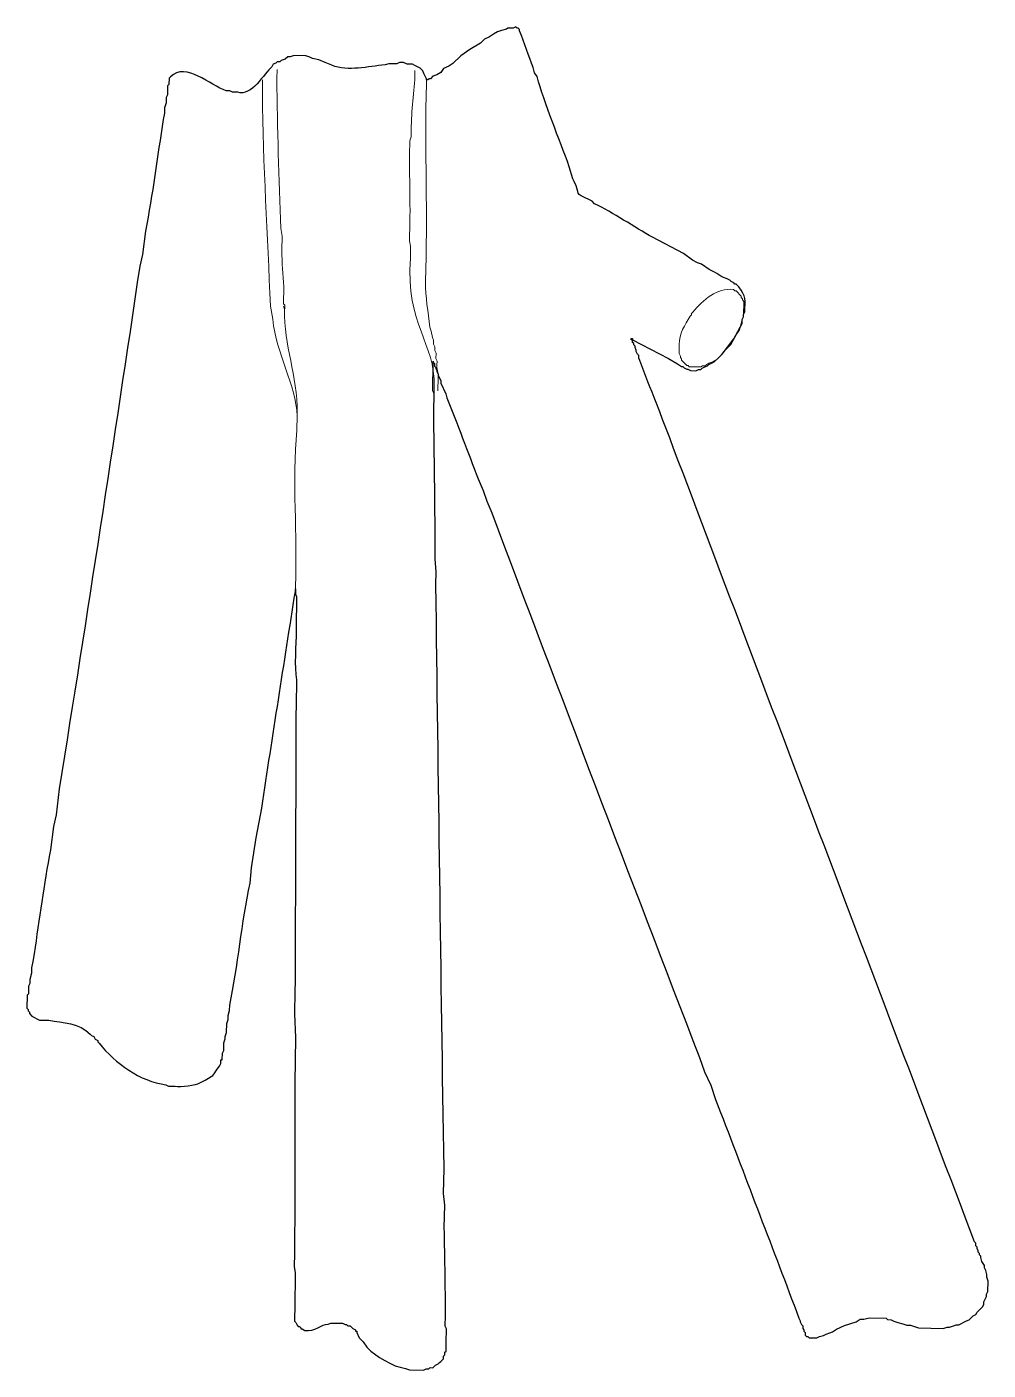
# Model space of a CAD drawing. Extents: x 0 to 563, y 0 to 205.
# Drawn here: x 426.72 to 445.69, y 53.91 to 80.39 of the extents above; entities that cross this region are included whole.
import ezdxf

# ---------------------------------------------------------------- set-up
doc = ezdxf.new("R2010")
doc.units = 0
doc.header["$LTSCALE"] = 0.3
doc.header["$MEASUREMENT"] = 0
doc.layers.add('1', color=1, linetype='CONTINUOUS')

msp = doc.modelspace()

# ---------------------------------------------------------------- linework, layer by layer
at = {"layer": '1', "color": 41, "lineweight": 25}
for points in [[(436.443, 80.315), (436.444, 80.341), (436.418, 80.367), (436.393, 80.367), (436.368, 80.393), (436.316, 80.369), (436.213, 80.37), (436.187, 80.345), (436.084, 80.321), (436.007, 80.297), (435.929, 80.247), (435.851, 80.197), (435.748, 80.148), (435.67, 80.072), (435.462, 79.947), (435.281, 79.822), (435.124, 79.671), (435.046, 79.621), (434.943, 79.572), (434.89, 79.496), (434.812, 79.446), (434.735, 79.421), (434.683, 79.371), (434.657, 79.371), (434.631, 79.346), (434.606, 79.347), (434.606, 79.372), (434.581, 79.424), (434.557, 79.476), (434.532, 79.528), (434.507, 79.554), (434.481, 79.58), (434.431, 79.606), (434.38, 79.633), (434.329, 79.659), (434.226, 79.661), (434.15, 79.688), (434.073, 79.689), (434.021, 79.665), (433.867, 79.667), (433.79, 79.643)], [(432.738, 79.635), (432.611, 79.689), (432.484, 79.742), (432.356, 79.77), (432.305, 79.797), (432.229, 79.824), (431.998, 79.828), (431.921, 79.803), (431.869, 79.804), (431.817, 79.754), (431.74, 79.73), (431.714, 79.704), (431.663, 79.705), (431.637, 79.68), (431.585, 79.655), (431.558, 79.605)], [(436.787, 79.412), (436.737, 79.489), (436.713, 79.592)], [(429.555, 79.408), (429.528, 79.383), (429.526, 79.255), (429.5, 79.23), (429.497, 79.05), (429.471, 79), (429.469, 78.897), (429.441, 78.795), (429.44, 78.692), (429.412, 78.565)], [(430.883, 79.103), (430.78, 79.105), (430.729, 79.132), (430.653, 79.133)], [(437.52, 77.347), (437.495, 77.399), (437.423, 77.631)], [(437.923, 76.904), (437.872, 76.957), (437.822, 76.983)], [(440.767, 75.265), (440.716, 75.317), (440.691, 75.318), (440.666, 75.344), (440.615, 75.37), (440.59, 75.397), (440.539, 75.423), (440.462, 75.45), (440.411, 75.477), (440.335, 75.529), (440.285, 75.556), (440.183, 75.609), (440.031, 75.714), (439.954, 75.741), (439.853, 75.794), (439.675, 75.925), (439.065, 76.244)], [(432.037, 68.697), (432.033, 68.492)], [(430.525, 59.901), (430.552, 59.952), (430.553, 60.029), (430.579, 60.029), (430.581, 60.157), (430.608, 60.208), (430.61, 60.362), (430.637, 60.438), (430.638, 60.489), (430.665, 60.566), (430.668, 60.745), (430.695, 60.822), (430.696, 60.899), (430.724, 61.001), (430.726, 61.103)], [(427.972, 60.535), (427.997, 60.509), (428.048, 60.483), (428.073, 60.431), (428.123, 60.404), (428.123, 60.379), (428.148, 60.353)], [(430.135, 59.575), (430.238, 59.624)], [(429.468, 59.535), (429.518, 59.508), (429.647, 59.506)], [(432.009, 55.208), (432.003, 54.875), (432.028, 54.849), (432.053, 54.797), (432.078, 54.771), (432.104, 54.771), (432.129, 54.745), (432.128, 54.719), (432.154, 54.719), (432.205, 54.692)], [(432.668, 54.812), (432.72, 54.837), (432.951, 54.833), (433.002, 54.806), (433.027, 54.806), (433.053, 54.78), (433.104, 54.779), (433.154, 54.727), (433.205, 54.7), (433.205, 54.675), (433.23, 54.674), (433.23, 54.649), (433.279, 54.545), (433.355, 54.467), (433.43, 54.363), (433.506, 54.285), (433.582, 54.232), (433.683, 54.154), (433.785, 54.101), (433.886, 54.047), (433.988, 53.994), (434.09, 53.967), (434.192, 53.94), (434.269, 53.913), (434.551, 53.908), (434.602, 53.933), (434.654, 53.932), (434.68, 53.957), (434.731, 53.956), (434.757, 53.981), (434.783, 54.006), (434.835, 54.031), (434.861, 54.056), (434.887, 54.081), (434.913, 54.107), (434.939, 54.132), (434.94, 54.183), (434.966, 54.208), (434.967, 54.26), (434.993, 54.285), (434.994, 54.31)], [(435.001, 54.721), (434.976, 54.772), (434.977, 54.824)]]:
    msp.add_lwpolyline(points, dxfattribs=at)
at = {"layer": '1', "color": 41, "lineweight": 13}
for points in [[(431.657, 79.372), (431.66, 79.552)], [(434.375, 79.351), (434.378, 79.53)], [(431.37, 79.069), (431.374, 79.351)], [(434.604, 79.27), (434.606, 79.347)], [(434.276, 78.07), (434.277, 78.147), (434.304, 78.224)], [(431.752, 75.985), (431.757, 76.267), (431.734, 76.422)], [(434.289, 75.839), (434.292, 76.07), (434.269, 76.173)], [(431.809, 74.83), (431.784, 74.882), (431.81, 74.856), (431.809, 74.805), (431.81, 74.907), (431.785, 74.933), (431.791, 75.267)], [(440.663, 75.216), (440.689, 75.19), (440.714, 75.189), (440.739, 75.163), (440.79, 75.111), (440.815, 75.085), (440.815, 75.059), (440.84, 75.033), (440.839, 75.008), (440.864, 74.981), (440.86, 74.699), (440.833, 74.623), (440.778, 74.419), (440.725, 74.343), (440.619, 74.139), (440.463, 73.988), (440.41, 73.912), (440.332, 73.837), (440.254, 73.787), (440.177, 73.762), (440.099, 73.712), (440.048, 73.713), (440.021, 73.688), (439.97, 73.689)], [(431.575, 74.629), (431.528, 74.886)], [(439.808, 74.692), (439.834, 74.717), (439.835, 74.743), (439.861, 74.768)], [(434.818, 73.804), (434.793, 73.855), (434.795, 73.958), (434.77, 74.01), (434.771, 74.087), (434.746, 74.138), (434.748, 74.215), (434.723, 74.267), (434.7, 74.396), (434.675, 74.473)], [(439.791, 73.692), (439.766, 73.718), (439.74, 73.719), (439.639, 73.823), (439.64, 73.849), (439.614, 73.875), (439.615, 73.9), (439.59, 73.952), (439.593, 74.132)], [(434.833, 73.214), (434.837, 73.47)], [(434.755, 73.138), (434.757, 73.292)], [(432.05, 72.441), (432.055, 72.723)], [(432.054, 72.697), (432.056, 72.774)], [(432.022, 69.313), (432.022, 69.364)]]:
    msp.add_lwpolyline(points, dxfattribs=at)
at = {"layer": '1', "color": 41, "lineweight": 25}
for points in [[(429.066, 76.365), (429.007, 75.904), (428.951, 75.675, -0.002743), (427.363, 65.367), (427.303, 64.855), (427.247, 64.625), (427.188, 64.165, 0.012743), (426.871, 62.119), (426.842, 61.965), (426.815, 61.838), (426.813, 61.735), (426.785, 61.607), (426.784, 61.53), (426.757, 61.48), (426.754, 61.326), (426.728, 61.301), (426.724, 61.044), (426.749, 61.018), (426.749, 60.992), (426.774, 60.966), (426.773, 60.941), (426.824, 60.889), (426.976, 60.809), (427.156, 60.806)], [(434.738, 73.651), (434.741, 73.805), (434.74, 73.779), (434.765, 73.753), (434.764, 73.702), (434.79, 73.676), (434.789, 73.65), (434.814, 73.624), (434.814, 73.599), (434.839, 73.547), (434.838, 73.521), (434.888, 73.418), (434.887, 73.367), (434.986, 73.16), (435.01, 73.082, -0.003647), (435.624, 71.482), (435.722, 71.249), (435.796, 71.043), (435.894, 70.81, 0.001698), (439.991, 60.071), (440.089, 59.787), (440.213, 59.529), (440.31, 59.245), (440.409, 58.987, -0.000656), (441.954, 54.934), (441.979, 54.882), (441.978, 54.857), (442.003, 54.805), (442.028, 54.779), (442.027, 54.727), (442.053, 54.701), (442.052, 54.676), (442.077, 54.65), (442.077, 54.598), (442.102, 54.572), (442.127, 54.572), (442.153, 54.546), (442.306, 54.543), (442.358, 54.568), (442.435, 54.592), (442.487, 54.617), (442.565, 54.641), (442.616, 54.666), (442.694, 54.716), (442.849, 54.79), (443.081, 54.863), (443.159, 54.913), (443.236, 54.912), (443.339, 54.936), (443.672, 54.93), (443.697, 54.904), (443.774, 54.902), (443.825, 54.876), (443.902, 54.849), (444.004, 54.821), (444.08, 54.795), (444.157, 54.793), (444.31, 54.739), (444.797, 54.731), (444.875, 54.755), (444.926, 54.754), (445.003, 54.779), (445.055, 54.803), (445.106, 54.802), (445.261, 54.877), (445.313, 54.901), (445.391, 54.977), (445.443, 55.002), (445.47, 55.053), (445.496, 55.078), (445.548, 55.128), (445.574, 55.153), (445.6, 55.204), (445.601, 55.256), (445.628, 55.306), (445.654, 55.357), (445.655, 55.408), (445.682, 55.459), (445.685, 55.664), (445.661, 55.742), (445.662, 55.793), (445.638, 55.87), (445.613, 55.922), (445.614, 55.973), (445.564, 56.051), (445.539, 56.129), (445.54, 56.154), (445.515, 56.18), (445.515, 56.206), (445.49, 56.232), (445.49, 56.258), (445.466, 56.309), (445.466, 56.335), (445.441, 56.361), (445.442, 56.412), (445.417, 56.438, -0.000128), (439.481, 72.082), (439.407, 72.288), (439.26, 72.65), (439.211, 72.805), (439.137, 72.985, -0.006098), (438.818, 73.812), (438.794, 73.863), (438.794, 73.915), (438.769, 73.941), (438.744, 73.992), (438.745, 74.018), (438.72, 74.07), (438.721, 74.095), (438.695, 74.121), (438.696, 74.147), (438.671, 74.173), (438.672, 74.224), (438.646, 74.225), (438.646, 74.25), (438.672, 74.25), (438.672, 74.224), (439.383, 73.853), (439.561, 73.747), (439.637, 73.695), (439.663, 73.694), (439.688, 73.668), (439.739, 73.642), (439.764, 73.641), (439.815, 73.615), (439.918, 73.613), (439.969, 73.638), (440.021, 73.637), (440.047, 73.662), (440.098, 73.687), (440.15, 73.712), (440.176, 73.737), (440.228, 73.762), (440.28, 73.786), (440.358, 73.862), (440.436, 73.937), (440.672, 74.241), (440.831, 74.546), (440.833, 74.623), (440.859, 74.674), (440.86, 74.725), (440.887, 74.776)], [(434.958, 56.722), (434.966, 57.158), (434.944, 57.389), (434.953, 57.876, -0.000782), (434.793, 69.393), (434.797, 69.65), (434.776, 69.906), (434.78, 70.163, 0.00122), (434.749, 72.805), (434.755, 73.164), (434.73, 73.215), (434.735, 73.472)], [(431.126, 63.507), (431.157, 63.814), (431.244, 64.402), (431.357, 64.99, -0.001499), (432.021, 69.262), (432.022, 69.313), (432.02, 69.21), (432.045, 69.159)], [(432.042, 67.517), (432.033, 67.005, -0.000175), (432.013, 61.389), (432.005, 60.927), (432.022, 60.465), (432.007, 59.568, -0.005442), (432, 56.209), (431.996, 55.952), (432.019, 55.824)]]:
    msp.add_lwpolyline(points, format="xyb", dxfattribs=at)
at = {"layer": '1', "color": 41, "lineweight": 13}
msp.add_lwpolyline([(434.588, 75.372), (434.589, 75.423), (434.588, 75.346)], close=True, dxfattribs=at)
at = {"layer": '1', "color": 41, "lineweight": 25}
for points in [[(436.713, 79.592), (436.61, 79.822), (436.55, 80.074), (436.443, 80.315)], [(430.653, 79.133), (430.346, 79.231), (429.86, 79.718), (429.555, 79.408)], [(431.558, 79.605), (431.411, 79.479), (431.145, 79.008), (430.883, 79.103)], [(433.79, 79.643), (433.448, 79.617), (433.07, 79.505), (432.738, 79.635)], [(437.423, 77.631), (437.228, 78.185), (436.93, 78.889), (436.787, 79.412)], [(429.412, 78.565), (429.301, 77.829), (429.203, 77.099), (429.066, 76.365)], [(437.822, 76.983), (437.502, 77.13), (437.653, 77.064), (437.52, 77.347)], [(439.065, 76.244), (438.716, 76.441), (438.274, 76.735), (437.923, 76.904)], [(440.887, 74.776), (440.891, 74.999), (440.915, 75.083), (440.767, 75.265)], [(434.735, 73.472), (434.736, 73.532), (434.737, 73.591), (434.738, 73.651)], [(432.045, 69.159), (432.042, 69.005), (432.039, 68.851), (432.037, 68.697)], [(432.033, 68.492), (432.04, 68.201), (431.993, 67.787), (432.042, 67.517)], [(430.726, 61.103), (430.884, 61.875), (430.965, 62.737), (431.126, 63.507)], [(427.156, 60.806), (427.428, 60.758), (427.765, 60.752), (427.972, 60.535)], [(428.148, 60.353), (428.478, 59.956), (428.946, 59.602), (429.468, 59.535)], [(430.238, 59.624), (430.465, 59.748), (430.379, 59.723), (430.525, 59.901)], [(429.647, 59.506), (429.754, 59.49), (430.067, 59.52), (430.135, 59.575)], [(434.977, 54.824), (434.987, 55.445), (434.967, 56.099), (434.958, 56.722)], [(432.019, 55.824), (432.016, 55.619), (432.012, 55.413), (432.009, 55.208)], [(432.205, 54.692), (432.412, 54.657), (432.53, 54.819), (432.668, 54.812)], [(434.994, 54.31), (434.996, 54.447), (434.998, 54.584), (435.001, 54.721)]]:
    msp.add_open_spline(points, degree=3, dxfattribs=at)
at = {"layer": '1', "color": 41, "lineweight": 13}
for points in [[(431.734, 76.422), (431.704, 77.396), (431.657, 78.398), (431.657, 79.372)], [(434.304, 78.224), (434.3, 78.602), (434.34, 78.981), (434.375, 79.351)], [(434.588, 75.372), (434.633, 76.673), (434.57, 77.97), (434.604, 79.27)], [(431.528, 74.886), (431.472, 76.269), (431.384, 77.689), (431.37, 79.069)], [(434.269, 76.173), (434.3, 76.827), (434.262, 77.429), (434.276, 78.07)], [(431.791, 75.267), (431.779, 75.505), (431.755, 75.745), (431.752, 75.985)], [(434.757, 73.292), (434.786, 74.181), (434.195, 74.492), (434.289, 75.839)], [(434.675, 74.473), (434.637, 74.773), (434.585, 75.064), (434.588, 75.372)], [(439.861, 74.768), (440.066, 75.013), (440.332, 75.253), (440.663, 75.216)], [(432.056, 72.774), (432.07, 73.537), (431.783, 74.093), (431.809, 74.83)], [(439.593, 74.132), (439.58, 74.342), (439.711, 74.517), (439.808, 74.692)], [(432.055, 72.723), (432.038, 73.333), (431.644, 73.936), (431.575, 74.629)], [(434.837, 73.47), (434.844, 73.62), (434.798, 73.584), (434.818, 73.804)], [(439.97, 73.689), (439.91, 73.69), (439.851, 73.691), (439.791, 73.692)], [(432.022, 69.364), (432.065, 70.391), (431.953, 71.421), (432.05, 72.441)]]:
    msp.add_open_spline(points, degree=3, dxfattribs=at)

doc.saveas('drawing.dxf')
